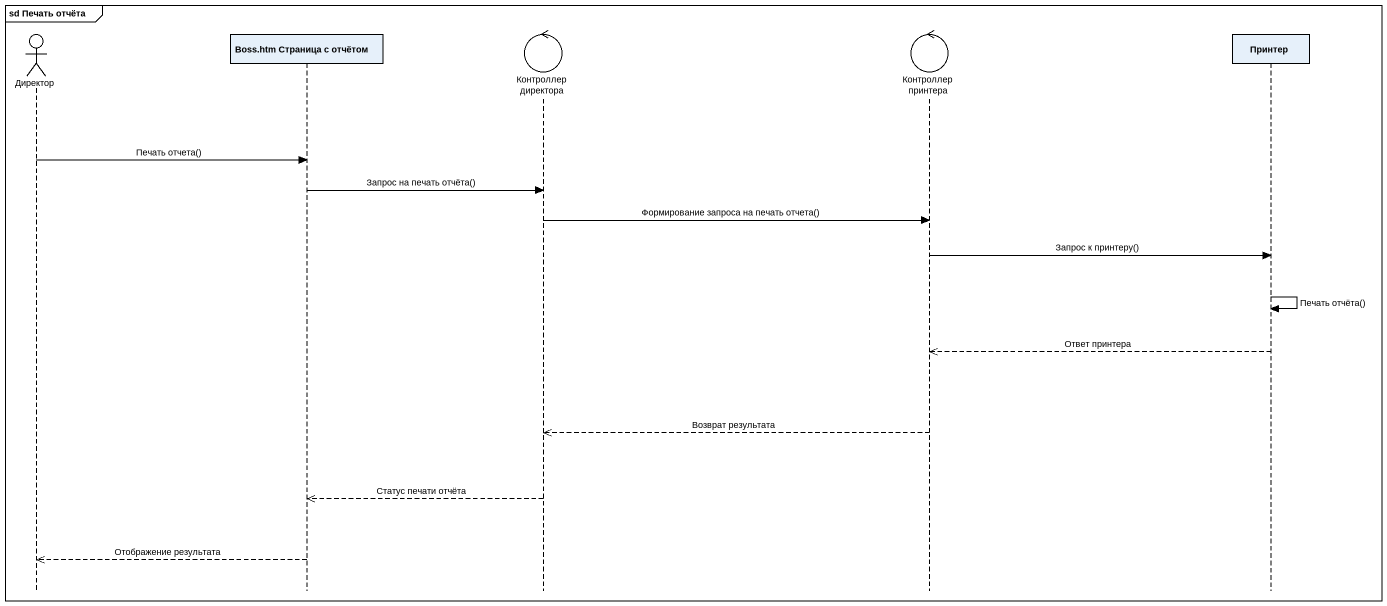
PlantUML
@startuml
mainframe sd Печать отчёта
hide footbox
actor Директор
participant "Boss.htm Страница с отчётом" as Boss_htm_Страница_с_отчётом
control "Контроллер директора" as Контроллер_директора
control "Контроллер принтера" as Контроллер_принтера
participant Принтер

Директор -> Boss_htm_Страница_с_отчётом : Печать отчета()
Boss_htm_Страница_с_отчётом -> Контроллер_директора : Запрос на печать отчёта()
Контроллер_директора -> Контроллер_принтера : Формирование запроса на печать отчета()
Контроллер_принтера -> Принтер : Запрос к принтеру()
Принтер -> Принтер : Печать отчёта()
Принтер -->> Контроллер_принтера : Ответ принтера
Контроллер_принтера -->> Контроллер_директора : Возврат результата
Контроллер_директора -->> Boss_htm_Страница_с_отчётом : Статус печати отчёта
Boss_htm_Страница_с_отчётом -->> Директор : Отображение результата
@enduml
